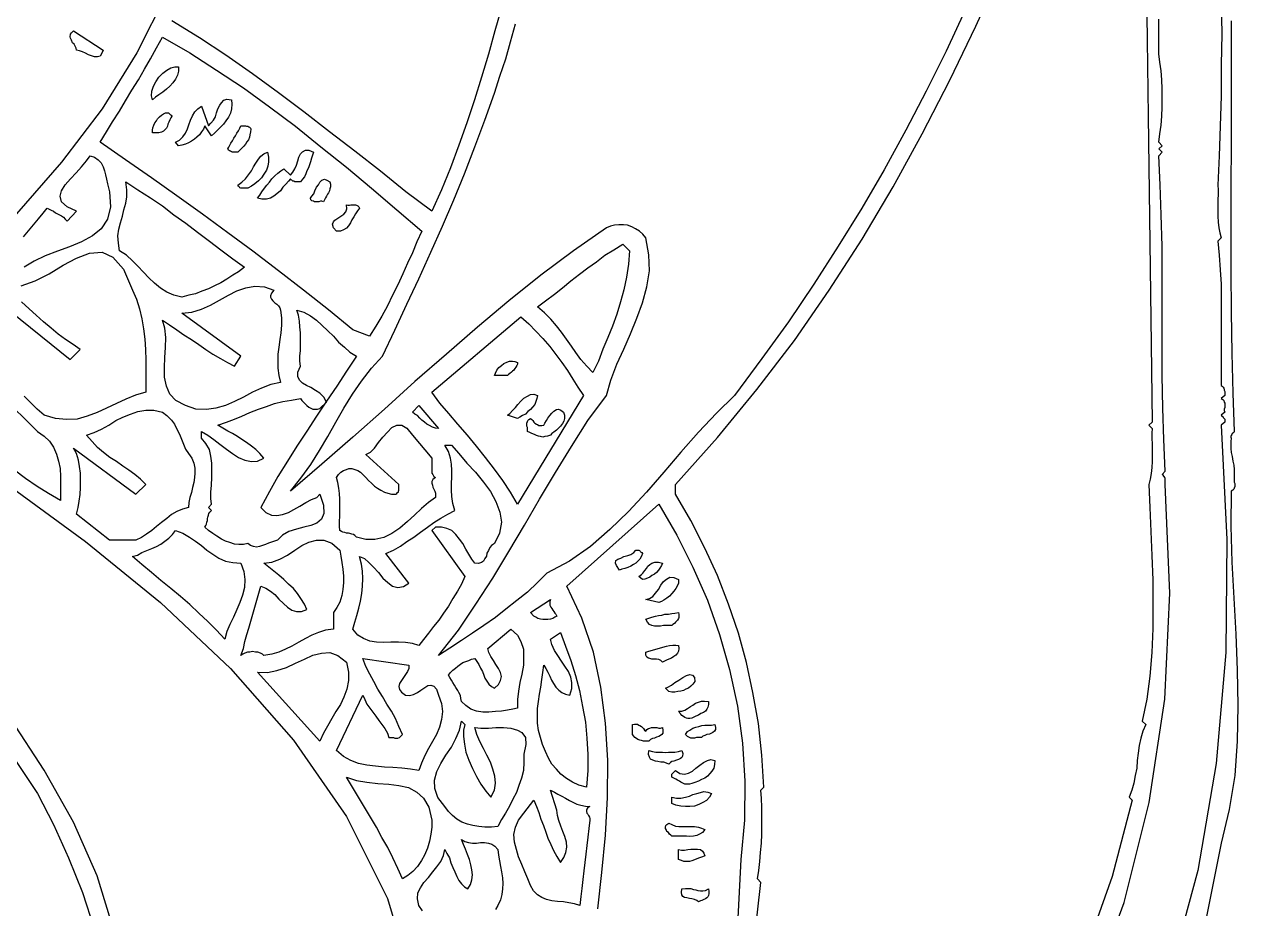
# Model space of a CAD drawing. Extents: x 0.03 to 5.78, y 0.01 to 9.07.
# Drawn here: x 3.349 to 5.776, y 1.23 to 2.999 of the extents above; entities that cross this region are included whole.
import ezdxf

# ---------------------------------------------------------------- set-up
doc = ezdxf.new("R2010")
doc.units = 0
doc.layers.add('1', color=7, linetype='Continuous')

msp = doc.modelspace()

# ---------------------------------------------------------------- linework, layer by layer
for points in [[(3.506, 2.947), (3.503, 2.94), (3.5, 2.935), (3.495, 2.934), (3.489, 2.934), (3.483, 2.936), (3.477, 2.938), (3.471, 2.941), (3.465, 2.944), (3.459, 2.946), (3.453, 2.947), (3.452, 2.951), (3.45, 2.955), (3.448, 2.959), (3.445, 2.962), (3.443, 2.967), (3.441, 2.971), (3.44, 2.974), (3.441, 2.979), (3.443, 2.982), (3.447, 2.986), (3.506, 2.947)], [(5.763, 3.006), (5.763, 2.925), (5.763, 2.843), (5.763, 2.759), (5.762, 2.675), (5.762, 2.59), (5.762, 2.506), (5.763, 2.423), (5.764, 2.341), (5.766, 2.261), (5.769, 2.184), (5.768, 2.182), (5.766, 2.181), (5.765, 2.18), (5.764, 2.178), (5.763, 2.176), (5.762, 2.175), (5.762, 2.173), (5.763, 2.171), (5.762, 2.164), (5.762, 2.157), (5.762, 2.15), (5.763, 2.142), (5.765, 2.134), (5.766, 2.125), (5.768, 2.117), (5.769, 2.108), (5.769, 2.1), (5.769, 2.092), (5.769, 2.089), (5.769, 2.086), (5.769, 2.083), (5.77, 2.08), (5.77, 2.077), (5.77, 2.074), (5.769, 2.071), (5.768, 2.069), (5.766, 2.067), (5.763, 2.065), (5.762, 1.995), (5.764, 1.923), (5.768, 1.851), (5.772, 1.779), (5.775, 1.707), (5.776, 1.636), (5.775, 1.565), (5.77, 1.496), (5.759, 1.428), (5.743, 1.361), (5.712, 1.207)], [(3.657, 2.914), (3.657, 2.905), (3.655, 2.897), (3.651, 2.889), (3.646, 2.882), (3.64, 2.875), (3.633, 2.869), (3.626, 2.863), (3.618, 2.858), (3.611, 2.853), (3.605, 2.848), (3.603, 2.856), (3.604, 2.865), (3.607, 2.875), (3.612, 2.884), (3.618, 2.893), (3.626, 2.901), (3.634, 2.907), (3.642, 2.912), (3.65, 2.914), (3.657, 2.914)], [(3.763, 2.848), (3.764, 2.839), (3.763, 2.83), (3.761, 2.821), (3.757, 2.813), (3.752, 2.806), (3.747, 2.799), (3.741, 2.793), (3.735, 2.787), (3.729, 2.781), (3.723, 2.776), (3.71, 2.796), (3.707, 2.789), (3.703, 2.784), (3.699, 2.778), (3.694, 2.773), (3.689, 2.769), (3.683, 2.765), (3.677, 2.762), (3.671, 2.759), (3.664, 2.757), (3.657, 2.756), (3.651, 2.763), (3.659, 2.767), (3.666, 2.774), (3.671, 2.781), (3.675, 2.79), (3.678, 2.798), (3.681, 2.807), (3.685, 2.816), (3.69, 2.824), (3.696, 2.83), (3.703, 2.835), (3.717, 2.796), (3.722, 2.801), (3.727, 2.807), (3.731, 2.814), (3.733, 2.822), (3.736, 2.83), (3.74, 2.837), (3.743, 2.842), (3.748, 2.847), (3.754, 2.849), (3.763, 2.848)], [(3.644, 2.815), (3.642, 2.812), (3.64, 2.808), (3.638, 2.803), (3.636, 2.799), (3.635, 2.795), (3.633, 2.791), (3.63, 2.788), (3.627, 2.785), (3.623, 2.783), (3.618, 2.782), (3.605, 2.782), (3.605, 2.787), (3.606, 2.792), (3.608, 2.797), (3.61, 2.802), (3.613, 2.806), (3.615, 2.81), (3.619, 2.814), (3.623, 2.817), (3.627, 2.82), (3.631, 2.822), (3.633, 2.822), (3.635, 2.822), (3.637, 2.822), (3.638, 2.821), (3.64, 2.819), (3.641, 2.818), (3.643, 2.817), (3.644, 2.815)], [(3.802, 2.789), (3.801, 2.784), (3.8, 2.778), (3.799, 2.773), (3.797, 2.768), (3.794, 2.764), (3.791, 2.759), (3.788, 2.755), (3.784, 2.751), (3.78, 2.747), (3.776, 2.743), (3.773, 2.743), (3.77, 2.743), (3.768, 2.743), (3.765, 2.743), (3.763, 2.744), (3.761, 2.745), (3.759, 2.746), (3.757, 2.747), (3.756, 2.75), (3.758, 2.753), (3.76, 2.757), (3.762, 2.761), (3.765, 2.766), (3.768, 2.771), (3.771, 2.776), (3.774, 2.781), (3.777, 2.786), (3.78, 2.791), (3.782, 2.796), (3.785, 2.796), (3.788, 2.796), (3.791, 2.796), (3.793, 2.795), (3.796, 2.795), (3.798, 2.794), (3.799, 2.793), (3.801, 2.791), (3.802, 2.789)], [(3.927, 2.743), (3.925, 2.737), (3.923, 2.731), (3.921, 2.724), (3.919, 2.718), (3.917, 2.712), (3.914, 2.706), (3.912, 2.7), (3.909, 2.694), (3.905, 2.689), (3.901, 2.684), (3.898, 2.684), (3.895, 2.684), (3.893, 2.684), (3.89, 2.684), (3.888, 2.685), (3.886, 2.685), (3.884, 2.687), (3.882, 2.688), (3.881, 2.69), (3.877, 2.685), (3.872, 2.679), (3.866, 2.673), (3.861, 2.666), (3.854, 2.66), (3.848, 2.655), (3.841, 2.651), (3.833, 2.649), (3.824, 2.649), (3.815, 2.651), (3.82, 2.657), (3.824, 2.664), (3.829, 2.671), (3.834, 2.677), (3.839, 2.683), (3.844, 2.69), (3.85, 2.696), (3.856, 2.701), (3.862, 2.706), (3.868, 2.71), (3.881, 2.697), (3.886, 2.703), (3.89, 2.71), (3.893, 2.717), (3.896, 2.726), (3.898, 2.733), (3.901, 2.74), (3.905, 2.744), (3.911, 2.747), (3.918, 2.747), (3.927, 2.743)], [(3.835, 2.743), (3.837, 2.733), (3.837, 2.724), (3.836, 2.715), (3.833, 2.707), (3.828, 2.699), (3.823, 2.692), (3.817, 2.686), (3.81, 2.68), (3.803, 2.675), (3.796, 2.671), (3.793, 2.671), (3.79, 2.671), (3.787, 2.671), (3.784, 2.671), (3.782, 2.671), (3.78, 2.672), (3.779, 2.673), (3.777, 2.675), (3.776, 2.677), (3.784, 2.683), (3.791, 2.69), (3.797, 2.698), (3.803, 2.706), (3.807, 2.714), (3.812, 2.721), (3.817, 2.729), (3.822, 2.735), (3.828, 2.74), (3.835, 2.743)], [(3.96, 2.684), (3.961, 2.679), (3.961, 2.674), (3.96, 2.67), (3.959, 2.666), (3.957, 2.662), (3.955, 2.659), (3.953, 2.655), (3.951, 2.652), (3.949, 2.648), (3.947, 2.644), (3.944, 2.645), (3.941, 2.645), (3.938, 2.644), (3.935, 2.644), (3.932, 2.644), (3.929, 2.644), (3.927, 2.645), (3.924, 2.646), (3.922, 2.648), (3.921, 2.651), (3.924, 2.655), (3.928, 2.66), (3.93, 2.666), (3.933, 2.673), (3.937, 2.678), (3.94, 2.683), (3.944, 2.687), (3.949, 2.689), (3.954, 2.687), (3.96, 2.684)], [(4.019, 2.631), (4.015, 2.626), (4.011, 2.62), (4.008, 2.614), (4.004, 2.608), (4.001, 2.602), (3.997, 2.596), (3.993, 2.591), (3.987, 2.588), (3.981, 2.585), (3.973, 2.585), (3.967, 2.592), (3.965, 2.599), (3.967, 2.604), (3.97, 2.607), (3.976, 2.611), (3.982, 2.615), (3.988, 2.619), (3.992, 2.624), (3.994, 2.63), (3.993, 2.638), (3.996, 2.637), (3.999, 2.637), (4.002, 2.638), (4.004, 2.638), (4.008, 2.638), (4.011, 2.638), (4.013, 2.637), (4.016, 2.636), (4.018, 2.634), (4.019, 2.631)], [(4.335, 2.322), (4.335, 2.319), (4.334, 2.316), (4.332, 2.313), (4.33, 2.31), (4.328, 2.307), (4.325, 2.305), (4.323, 2.303), (4.32, 2.3), (4.317, 2.298), (4.315, 2.296), (4.289, 2.296), (4.291, 2.301), (4.294, 2.307), (4.298, 2.312), (4.303, 2.316), (4.308, 2.32), (4.314, 2.323), (4.319, 2.325), (4.325, 2.325), (4.33, 2.324), (4.335, 2.322)], [(4.375, 2.256), (4.374, 2.25), (4.372, 2.244), (4.37, 2.238), (4.365, 2.233), (4.361, 2.228), (4.356, 2.224), (4.351, 2.219), (4.345, 2.216), (4.34, 2.213), (4.335, 2.21), (4.315, 2.217), (4.32, 2.22), (4.325, 2.226), (4.331, 2.232), (4.336, 2.238), (4.342, 2.245), (4.348, 2.251), (4.355, 2.255), (4.361, 2.258), (4.368, 2.259), (4.375, 2.256)], [(4.427, 2.223), (4.429, 2.217), (4.429, 2.21), (4.428, 2.205), (4.425, 2.2), (4.421, 2.195), (4.417, 2.191), (4.413, 2.187), (4.408, 2.183), (4.404, 2.18), (4.401, 2.177), (4.395, 2.175), (4.39, 2.174), (4.386, 2.173), (4.381, 2.174), (4.377, 2.175), (4.373, 2.176), (4.369, 2.178), (4.364, 2.18), (4.36, 2.182), (4.355, 2.184), (4.355, 2.187), (4.355, 2.189), (4.355, 2.192), (4.354, 2.195), (4.354, 2.199), (4.354, 2.201), (4.355, 2.204), (4.356, 2.206), (4.358, 2.208), (4.361, 2.21), (4.364, 2.208), (4.366, 2.206), (4.368, 2.203), (4.37, 2.201), (4.373, 2.199), (4.375, 2.198), (4.378, 2.196), (4.381, 2.196), (4.384, 2.196), (4.388, 2.197), (4.39, 2.201), (4.393, 2.206), (4.396, 2.211), (4.4, 2.216), (4.404, 2.221), (4.408, 2.225), (4.413, 2.228), (4.417, 2.229), (4.422, 2.227), (4.427, 2.223)], [(4.585, 1.94), (4.583, 1.935), (4.58, 1.929), (4.576, 1.925), (4.572, 1.921), (4.567, 1.918), (4.562, 1.915), (4.556, 1.912), (4.55, 1.91), (4.544, 1.909), (4.539, 1.907), (4.533, 1.916), (4.531, 1.921), (4.532, 1.926), (4.536, 1.929), (4.542, 1.931), (4.548, 1.934), (4.556, 1.936), (4.562, 1.938), (4.568, 1.942), (4.572, 1.947), (4.574, 1.947), (4.576, 1.947), (4.578, 1.947), (4.579, 1.946), (4.581, 1.944), (4.582, 1.943), (4.584, 1.942), (4.585, 1.94)], [(4.625, 1.921), (4.623, 1.916), (4.62, 1.911), (4.617, 1.907), (4.613, 1.902), (4.609, 1.899), (4.604, 1.896), (4.6, 1.893), (4.595, 1.891), (4.59, 1.889), (4.585, 1.888), (4.578, 1.894), (4.583, 1.898), (4.586, 1.901), (4.59, 1.906), (4.593, 1.91), (4.596, 1.915), (4.6, 1.918), (4.604, 1.921), (4.61, 1.923), (4.617, 1.923), (4.625, 1.921)], [(4.657, 1.888), (4.657, 1.881), (4.655, 1.876), (4.652, 1.87), (4.648, 1.865), (4.644, 1.86), (4.639, 1.855), (4.634, 1.851), (4.628, 1.847), (4.623, 1.844), (4.618, 1.842), (4.592, 1.848), (4.599, 1.85), (4.606, 1.854), (4.611, 1.861), (4.617, 1.868), (4.622, 1.877), (4.627, 1.884), (4.633, 1.889), (4.64, 1.893), (4.648, 1.892), (4.657, 1.888)], [(4.657, 1.822), (4.658, 1.818), (4.658, 1.815), (4.658, 1.812), (4.657, 1.81), (4.655, 1.807), (4.653, 1.805), (4.651, 1.803), (4.649, 1.8), (4.646, 1.798), (4.644, 1.796), (4.639, 1.796), (4.633, 1.796), (4.627, 1.796), (4.621, 1.795), (4.615, 1.795), (4.609, 1.795), (4.604, 1.796), (4.599, 1.798), (4.595, 1.803), (4.592, 1.809), (4.598, 1.811), (4.604, 1.813), (4.611, 1.815), (4.617, 1.816), (4.624, 1.817), (4.63, 1.819), (4.637, 1.819), (4.644, 1.82), (4.65, 1.821), (4.657, 1.822)], [(4.657, 1.756), (4.658, 1.75), (4.657, 1.745), (4.655, 1.741), (4.652, 1.737), (4.648, 1.734), (4.643, 1.731), (4.638, 1.729), (4.633, 1.727), (4.629, 1.725), (4.625, 1.723), (4.622, 1.726), (4.618, 1.728), (4.613, 1.729), (4.609, 1.729), (4.604, 1.729), (4.6, 1.73), (4.597, 1.731), (4.594, 1.733), (4.592, 1.737), (4.592, 1.743), (4.598, 1.745), (4.605, 1.747), (4.612, 1.749), (4.619, 1.751), (4.626, 1.753), (4.633, 1.755), (4.639, 1.756), (4.646, 1.757), (4.652, 1.757), (4.657, 1.756)], [(4.69, 1.684), (4.686, 1.679), (4.682, 1.675), (4.677, 1.671), (4.672, 1.669), (4.667, 1.666), (4.662, 1.665), (4.656, 1.664), (4.65, 1.663), (4.644, 1.663), (4.638, 1.664), (4.631, 1.671), (4.636, 1.673), (4.643, 1.677), (4.65, 1.682), (4.658, 1.687), (4.666, 1.692), (4.673, 1.696), (4.68, 1.698), (4.685, 1.697), (4.689, 1.692), (4.69, 1.684)], [(4.717, 1.644), (4.717, 1.638), (4.716, 1.633), (4.714, 1.629), (4.711, 1.625), (4.707, 1.622), (4.702, 1.62), (4.697, 1.617), (4.692, 1.615), (4.688, 1.613), (4.684, 1.611), (4.68, 1.61), (4.676, 1.61), (4.673, 1.611), (4.67, 1.612), (4.667, 1.614), (4.664, 1.616), (4.662, 1.619), (4.66, 1.621), (4.659, 1.623), (4.657, 1.625), (4.664, 1.625), (4.67, 1.627), (4.675, 1.63), (4.681, 1.634), (4.686, 1.637), (4.691, 1.641), (4.697, 1.643), (4.703, 1.645), (4.709, 1.645), (4.717, 1.644)], [(4.592, 1.585), (4.594, 1.588), (4.597, 1.59), (4.6, 1.591), (4.603, 1.592), (4.606, 1.592), (4.61, 1.592), (4.614, 1.592), (4.618, 1.591), (4.621, 1.591), (4.625, 1.592), (4.626, 1.586), (4.626, 1.581), (4.624, 1.578), (4.621, 1.576), (4.618, 1.574), (4.613, 1.573), (4.609, 1.571), (4.605, 1.57), (4.601, 1.568), (4.598, 1.565), (4.594, 1.565), (4.59, 1.565), (4.587, 1.565), (4.583, 1.566), (4.58, 1.567), (4.576, 1.568), (4.573, 1.57), (4.57, 1.572), (4.568, 1.575), (4.565, 1.578), (4.565, 1.598), (4.569, 1.599), (4.572, 1.599), (4.575, 1.599), (4.578, 1.597), (4.58, 1.596), (4.583, 1.594), (4.585, 1.592), (4.587, 1.59), (4.589, 1.587), (4.592, 1.585)], [(4.73, 1.598), (4.731, 1.592), (4.731, 1.588), (4.729, 1.585), (4.726, 1.582), (4.723, 1.581), (4.719, 1.579), (4.714, 1.578), (4.71, 1.576), (4.706, 1.575), (4.703, 1.572), (4.7, 1.572), (4.696, 1.572), (4.693, 1.572), (4.689, 1.571), (4.685, 1.571), (4.682, 1.571), (4.679, 1.572), (4.675, 1.574), (4.673, 1.576), (4.671, 1.578), (4.675, 1.584), (4.68, 1.587), (4.686, 1.591), (4.692, 1.593), (4.698, 1.594), (4.704, 1.596), (4.71, 1.597), (4.717, 1.597), (4.723, 1.597), (4.73, 1.598)], [(4.664, 1.546), (4.666, 1.54), (4.665, 1.535), (4.664, 1.532), (4.661, 1.53), (4.657, 1.528), (4.653, 1.527), (4.648, 1.525), (4.644, 1.524), (4.641, 1.522), (4.638, 1.519), (4.633, 1.521), (4.628, 1.523), (4.622, 1.523), (4.616, 1.524), (4.611, 1.525), (4.606, 1.527), (4.601, 1.529), (4.599, 1.533), (4.597, 1.538), (4.598, 1.546), (4.605, 1.544), (4.612, 1.543), (4.619, 1.543), (4.625, 1.543), (4.631, 1.542), (4.637, 1.543), (4.643, 1.543), (4.65, 1.543), (4.657, 1.544), (4.664, 1.546)], [(4.73, 1.526), (4.729, 1.518), (4.728, 1.511), (4.724, 1.505), (4.72, 1.5), (4.715, 1.495), (4.71, 1.491), (4.703, 1.488), (4.697, 1.485), (4.69, 1.482), (4.684, 1.48), (4.679, 1.479), (4.674, 1.479), (4.67, 1.479), (4.666, 1.481), (4.662, 1.483), (4.659, 1.485), (4.655, 1.487), (4.652, 1.489), (4.648, 1.491), (4.644, 1.493), (4.644, 1.495), (4.644, 1.497), (4.644, 1.499), (4.645, 1.5), (4.647, 1.502), (4.648, 1.503), (4.65, 1.505), (4.651, 1.506), (4.66, 1.5), (4.669, 1.499), (4.677, 1.501), (4.685, 1.505), (4.692, 1.511), (4.7, 1.517), (4.707, 1.522), (4.715, 1.526), (4.722, 1.528), (4.73, 1.526)], [(4.723, 1.46), (4.719, 1.453), (4.713, 1.446), (4.706, 1.442), (4.698, 1.438), (4.689, 1.435), (4.68, 1.434), (4.671, 1.434), (4.662, 1.435), (4.652, 1.437), (4.644, 1.44), (4.644, 1.453), (4.653, 1.451), (4.662, 1.451), (4.671, 1.453), (4.679, 1.455), (4.686, 1.458), (4.694, 1.46), (4.701, 1.462), (4.708, 1.464), (4.716, 1.463), (4.723, 1.46)], [(4.71, 1.388), (4.705, 1.382), (4.699, 1.379), (4.694, 1.376), (4.687, 1.375), (4.68, 1.374), (4.673, 1.375), (4.666, 1.375), (4.658, 1.375), (4.651, 1.375), (4.644, 1.375), (4.642, 1.377), (4.639, 1.379), (4.637, 1.382), (4.634, 1.384), (4.633, 1.387), (4.631, 1.39), (4.631, 1.393), (4.632, 1.396), (4.634, 1.398), (4.638, 1.401), (4.644, 1.398), (4.651, 1.395), (4.658, 1.394), (4.666, 1.394), (4.674, 1.394), (4.682, 1.394), (4.689, 1.394), (4.697, 1.393), (4.703, 1.391), (4.71, 1.388)], [(4.71, 1.335), (4.705, 1.333), (4.699, 1.331), (4.694, 1.329), (4.689, 1.327), (4.684, 1.325), (4.679, 1.324), (4.674, 1.324), (4.668, 1.324), (4.663, 1.326), (4.657, 1.328), (4.657, 1.348), (4.663, 1.347), (4.669, 1.347), (4.676, 1.348), (4.682, 1.349), (4.689, 1.349), (4.695, 1.349), (4.701, 1.348), (4.705, 1.345), (4.708, 1.341), (4.71, 1.335)], [(4.717, 1.269), (4.718, 1.264), (4.718, 1.26), (4.717, 1.256), (4.716, 1.253), (4.714, 1.251), (4.711, 1.249), (4.708, 1.248), (4.704, 1.246), (4.701, 1.245), (4.697, 1.243), (4.694, 1.246), (4.689, 1.248), (4.684, 1.249), (4.679, 1.25), (4.674, 1.251), (4.669, 1.252), (4.666, 1.254), (4.664, 1.257), (4.663, 1.262), (4.664, 1.269), (4.671, 1.27), (4.676, 1.27), (4.682, 1.27), (4.687, 1.268), (4.692, 1.267), (4.696, 1.266), (4.701, 1.265), (4.706, 1.265), (4.711, 1.266), (4.717, 1.269)]]:
    msp.add_lwpolyline(points)
at = {"layer": '1'}
for points in [[(3.677, 3.184), (3.633, 3.06), (3.574, 2.942), (3.504, 2.83), (3.423, 2.723), (3.333, 2.62)], [(5.593, 3.118), (5.595, 2.967), (5.597, 2.815), (5.599, 2.664), (5.601, 2.511), (5.603, 2.358), (5.605, 2.203), (5.598, 2.197), (5.605, 2.19), (5.604, 2.181), (5.604, 2.171), (5.605, 2.159), (5.605, 2.148), (5.605, 2.136), (5.605, 2.124), (5.604, 2.112), (5.603, 2.1), (5.601, 2.089), (5.598, 2.078), (5.6, 2.032), (5.602, 1.984), (5.604, 1.936), (5.606, 1.887), (5.606, 1.838), (5.606, 1.79), (5.604, 1.742), (5.6, 1.695), (5.594, 1.649), (5.585, 1.605), (5.592, 1.598), (5.586, 1.585), (5.582, 1.571), (5.579, 1.556), (5.577, 1.541), (5.575, 1.526), (5.574, 1.511), (5.571, 1.496), (5.568, 1.481), (5.564, 1.467), (5.559, 1.453), (5.565, 1.447), (5.525, 1.294), (5.47, 1.14)], [(4.808, 1.157), (4.822, 1.282), (4.815, 1.289), (4.818, 1.306), (4.82, 1.324), (4.821, 1.342), (4.823, 1.361), (4.824, 1.379), (4.824, 1.397), (4.824, 1.415), (4.824, 1.433), (4.823, 1.45), (4.822, 1.467), (4.828, 1.473), (4.824, 1.537), (4.817, 1.6), (4.806, 1.662), (4.793, 1.722), (4.777, 1.781), (4.757, 1.839), (4.735, 1.896), (4.71, 1.951), (4.682, 2.006), (4.651, 2.059), (4.651, 2.078), (4.735, 2.172), (4.814, 2.268), (4.889, 2.366), (4.959, 2.467), (5.025, 2.569), (5.087, 2.674), (5.145, 2.78), (5.2, 2.887), (5.252, 2.995), (5.302, 3.105)], [(5.743, 3.042), (5.744, 2.98), (5.743, 2.918), (5.743, 2.856), (5.741, 2.795), (5.739, 2.736), (5.736, 2.677), (5.737, 2.668), (5.737, 2.659), (5.736, 2.648), (5.736, 2.637), (5.736, 2.626), (5.736, 2.615), (5.737, 2.603), (5.738, 2.592), (5.74, 2.582), (5.743, 2.572), (5.736, 2.565), (5.739, 2.537), (5.741, 2.508), (5.743, 2.479), (5.743, 2.449), (5.743, 2.419), (5.743, 2.389), (5.743, 2.36), (5.743, 2.331), (5.743, 2.303), (5.743, 2.276), (5.745, 2.275), (5.747, 2.273), (5.748, 2.271), (5.749, 2.269), (5.749, 2.267), (5.75, 2.264), (5.75, 2.262), (5.75, 2.259), (5.75, 2.256), (5.743, 2.25), (5.746, 2.248), (5.748, 2.246), (5.749, 2.243), (5.75, 2.241), (5.75, 2.238), (5.75, 2.235), (5.75, 2.232), (5.749, 2.229), (5.749, 2.226), (5.75, 2.223), (5.743, 2.217), (5.744, 2.215), (5.746, 2.214), (5.747, 2.212), (5.748, 2.211), (5.75, 2.209), (5.75, 2.208), (5.75, 2.206), (5.75, 2.203), (5.743, 2.197), (5.754, 1.968), (5.752, 1.742), (5.733, 1.52), (5.696, 1.306), (5.64, 1.099)], [(4.303, 3.032), (4.29, 2.986), (4.277, 2.939), (4.263, 2.893), (4.249, 2.848), (4.234, 2.802), (4.218, 2.757), (4.201, 2.712), (4.183, 2.668), (4.164, 2.625), (4.112, 2.664), (4.061, 2.705), (4.01, 2.745), (3.959, 2.784), (3.908, 2.824), (3.857, 2.862), (3.805, 2.9), (3.752, 2.937), (3.699, 2.972), (3.644, 3.006)], [(5.23, 3.026), (5.193, 2.945), (5.153, 2.865), (5.112, 2.787), (5.069, 2.708), (5.024, 2.631), (4.977, 2.555), (4.928, 2.479), (4.877, 2.404), (4.824, 2.33), (4.769, 2.256), (4.733, 2.221), (4.697, 2.183), (4.662, 2.143), (4.628, 2.103), (4.593, 2.063), (4.557, 2.024), (4.52, 1.988), (4.481, 1.954), (4.439, 1.925), (4.394, 1.901), (4.375, 1.882), (4.355, 1.863), (4.334, 1.846), (4.312, 1.829), (4.291, 1.812), (4.268, 1.796), (4.245, 1.781), (4.223, 1.766), (4.2, 1.751), (4.177, 1.736), (4.217, 1.787), (4.252, 1.839), (4.286, 1.891), (4.318, 1.944), (4.349, 1.997), (4.379, 2.049), (4.411, 2.102), (4.443, 2.154), (4.476, 2.206), (4.513, 2.256), (4.522, 2.287), (4.534, 2.319), (4.548, 2.349), (4.561, 2.38), (4.574, 2.411), (4.585, 2.442), (4.594, 2.474), (4.599, 2.506), (4.598, 2.538), (4.592, 2.572), (4.586, 2.579), (4.579, 2.585), (4.571, 2.59), (4.564, 2.594), (4.555, 2.597), (4.547, 2.598), (4.538, 2.598), (4.529, 2.597), (4.521, 2.595), (4.513, 2.592), (4.447, 2.546), (4.382, 2.497), (4.318, 2.446), (4.255, 2.393), (4.193, 2.339), (4.13, 2.284), (4.069, 2.229), (4.006, 2.173), (3.944, 2.119), (3.881, 2.065), (3.902, 2.091), (3.922, 2.118), (3.939, 2.146), (3.956, 2.174), (3.972, 2.203), (3.988, 2.231), (4.005, 2.259), (4.023, 2.285), (4.043, 2.311), (4.065, 2.335), (4.09, 2.387), (4.114, 2.439), (4.138, 2.49), (4.162, 2.543), (4.185, 2.595), (4.208, 2.648), (4.229, 2.7), (4.25, 2.754), (4.27, 2.807), (4.289, 2.861), (4.3, 2.895), (4.312, 2.93), (4.321, 2.964), (4.331, 3)], [(5.479, 1.052), (5.549, 1.242), (5.599, 1.442), (5.63, 1.649), (5.64, 1.861), (5.631, 2.078), (5.631, 2.081), (5.631, 2.084), (5.631, 2.087), (5.631, 2.09), (5.63, 2.092), (5.629, 2.094), (5.628, 2.095), (5.627, 2.097), (5.625, 2.098), (5.631, 2.105), (5.628, 2.168), (5.626, 2.231), (5.625, 2.296), (5.625, 2.362), (5.625, 2.427), (5.625, 2.491), (5.625, 2.555), (5.623, 2.618), (5.621, 2.678), (5.618, 2.736), (5.625, 2.743), (5.618, 2.75), (5.625, 2.756), (5.618, 2.763), (5.62, 2.78), (5.623, 2.797), (5.624, 2.815), (5.625, 2.833), (5.625, 2.851), (5.625, 2.87), (5.624, 2.888), (5.623, 2.906), (5.62, 2.923), (5.618, 2.94), (5.618, 2.95), (5.618, 2.96), (5.618, 2.972), (5.618, 2.984), (5.618, 2.996), (5.618, 3.009)], [(4.144, 2.585), (4.134, 2.564), (4.125, 2.542), (4.115, 2.521), (4.106, 2.5), (4.096, 2.478), (4.085, 2.457), (4.075, 2.436), (4.064, 2.415), (4.052, 2.395), (4.039, 2.375), (4.006, 2.388), (3.957, 2.428), (3.907, 2.467), (3.857, 2.506), (3.806, 2.545), (3.756, 2.582), (3.705, 2.619), (3.654, 2.656), (3.603, 2.692), (3.551, 2.728), (3.5, 2.763), (3.513, 2.784), (3.525, 2.804), (3.539, 2.825), (3.551, 2.846), (3.564, 2.867), (3.577, 2.888), (3.589, 2.909), (3.601, 2.93), (3.613, 2.952), (3.625, 2.973), (3.68, 2.942), (3.733, 2.907), (3.787, 2.872), (3.839, 2.834), (3.891, 2.795), (3.942, 2.754), (3.993, 2.713), (4.043, 2.671), (4.094, 2.628), (4.144, 2.585)], [(3.347, 2.574), (3.357, 2.586), (3.367, 2.598), (3.377, 2.61), (3.386, 2.621), (3.394, 2.631), (3.398, 2.629), (3.402, 2.627), (3.407, 2.625), (3.411, 2.622), (3.415, 2.62), (3.419, 2.618), (3.423, 2.616), (3.427, 2.613), (3.43, 2.609), (3.434, 2.605), (3.453, 2.625), (3.434, 2.634), (3.423, 2.644), (3.42, 2.655), (3.423, 2.666), (3.43, 2.678), (3.441, 2.69), (3.452, 2.702), (3.463, 2.714), (3.473, 2.726), (3.48, 2.736), (3.489, 2.733), (3.496, 2.728), (3.502, 2.722), (3.506, 2.714), (3.509, 2.706), (3.511, 2.698), (3.513, 2.689), (3.515, 2.68), (3.517, 2.672), (3.519, 2.664)], [(3.789, 2.513), (3.777, 2.504), (3.766, 2.497), (3.754, 2.489), (3.742, 2.482), (3.729, 2.476), (3.717, 2.47), (3.704, 2.465), (3.691, 2.46), (3.678, 2.457), (3.664, 2.453), (3.648, 2.457), (3.634, 2.463), (3.621, 2.471), (3.609, 2.481), (3.598, 2.492), (3.587, 2.503), (3.576, 2.515), (3.565, 2.526), (3.553, 2.537), (3.539, 2.546), (3.537, 2.561), (3.536, 2.576), (3.538, 2.589), (3.541, 2.602), (3.545, 2.615), (3.548, 2.628), (3.552, 2.641), (3.554, 2.654), (3.554, 2.668), (3.552, 2.684), (3.576, 2.668), (3.601, 2.652), (3.625, 2.636), (3.648, 2.618), (3.672, 2.601), (3.695, 2.583), (3.719, 2.565), (3.742, 2.548), (3.766, 2.53), (3.789, 2.513)], [(3.519, 2.664), (3.521, 2.634), (3.515, 2.609), (3.502, 2.59), (3.485, 2.576), (3.463, 2.564), (3.439, 2.554), (3.415, 2.545), (3.39, 2.536), (3.368, 2.525), (3.348, 2.513)], [(4.559, 2.546), (4.557, 2.519), (4.553, 2.493), (4.548, 2.468), (4.541, 2.444), (4.534, 2.419), (4.525, 2.395), (4.516, 2.372), (4.506, 2.349), (4.497, 2.325), (4.486, 2.302), (4.474, 2.315), (4.462, 2.328), (4.452, 2.342), (4.443, 2.355), (4.433, 2.369), (4.423, 2.383), (4.413, 2.396), (4.402, 2.409), (4.389, 2.422), (4.375, 2.434), (4.391, 2.446), (4.409, 2.459), (4.425, 2.472), (4.442, 2.486), (4.459, 2.499), (4.476, 2.512), (4.493, 2.524), (4.51, 2.537), (4.528, 2.548), (4.546, 2.559), (4.559, 2.546)], [(3.342, 2.476), (3.37, 2.486), (3.398, 2.5), (3.426, 2.517), (3.453, 2.531), (3.479, 2.541), (3.504, 2.543), (3.526, 2.533), (3.547, 2.509), (3.565, 2.467)], [(3.565, 2.467), (3.573, 2.449), (3.579, 2.43), (3.584, 2.41), (3.587, 2.39), (3.59, 2.369), (3.591, 2.348), (3.592, 2.327), (3.592, 2.306), (3.592, 2.284), (3.592, 2.263), (3.571, 2.257), (3.552, 2.249), (3.533, 2.24), (3.513, 2.231), (3.494, 2.222), (3.474, 2.215), (3.454, 2.209), (3.433, 2.208), (3.411, 2.21), (3.388, 2.217), (3.374, 2.229), (3.361, 2.242), (3.348, 2.255)], [(3.848, 2.467), (3.843, 2.461), (3.841, 2.456), (3.841, 2.453), (3.843, 2.449), (3.846, 2.446), (3.85, 2.442), (3.854, 2.439), (3.857, 2.436), (3.86, 2.432), (3.861, 2.427), (3.863, 2.412), (3.863, 2.397), (3.862, 2.382), (3.86, 2.368), (3.858, 2.353), (3.856, 2.339), (3.856, 2.325), (3.856, 2.311), (3.858, 2.296), (3.861, 2.282), (3.842, 2.278), (3.823, 2.271), (3.805, 2.263), (3.787, 2.253), (3.769, 2.244), (3.751, 2.236), (3.732, 2.231), (3.713, 2.228), (3.692, 2.229), (3.671, 2.236), (3.652, 2.246), (3.64, 2.259), (3.633, 2.275), (3.629, 2.293), (3.629, 2.312), (3.63, 2.332), (3.631, 2.352), (3.632, 2.372), (3.63, 2.391), (3.625, 2.407), (3.639, 2.398), (3.654, 2.388), (3.668, 2.378), (3.683, 2.368), (3.698, 2.358), (3.712, 2.348), (3.726, 2.339), (3.741, 2.33), (3.755, 2.322), (3.769, 2.315), (3.782, 2.335), (3.664, 2.421), (3.684, 2.423), (3.703, 2.429), (3.721, 2.437), (3.739, 2.447), (3.757, 2.457), (3.774, 2.466), (3.792, 2.472), (3.81, 2.475), (3.829, 2.474), (3.848, 2.467)], [(3.302, 2.44), (3.44, 2.328), (3.46, 2.348), (3.446, 2.358), (3.431, 2.368), (3.416, 2.379), (3.402, 2.391), (3.387, 2.404), (3.372, 2.417), (3.358, 2.43), (3.343, 2.444)], [(4.013, 2.335), (3.993, 2.305), (3.974, 2.275), (3.953, 2.245), (3.933, 2.215), (3.914, 2.185), (3.894, 2.155), (3.875, 2.125), (3.856, 2.094), (3.839, 2.064), (3.822, 2.032), (3.832, 2.022), (3.843, 2.017), (3.854, 2.016), (3.865, 2.018), (3.877, 2.022), (3.888, 2.028), (3.9, 2.035), (3.912, 2.042), (3.923, 2.048), (3.934, 2.052), (3.94, 2.059), (3.947, 2.037), (3.948, 2.02), (3.943, 2.009), (3.934, 2.001), (3.922, 1.996), (3.908, 1.993), (3.893, 1.989), (3.878, 1.984), (3.865, 1.977), (3.855, 1.967), (3.849, 1.965), (3.843, 1.963), (3.837, 1.961), (3.831, 1.958), (3.825, 1.956), (3.819, 1.954), (3.813, 1.953), (3.807, 1.954), (3.801, 1.956), (3.796, 1.96), (3.787, 1.958), (3.778, 1.958), (3.769, 1.959), (3.76, 1.962), (3.751, 1.965), (3.743, 1.969), (3.734, 1.975), (3.726, 1.98), (3.717, 1.986), (3.71, 1.993), (3.712, 1.996), (3.713, 1.999), (3.714, 2.003), (3.715, 2.006), (3.715, 2.01), (3.716, 2.013), (3.717, 2.017), (3.718, 2.02), (3.72, 2.023), (3.723, 2.026), (3.717, 2.032), (3.723, 2.039), (3.722, 2.05), (3.722, 2.063), (3.723, 2.077), (3.724, 2.092), (3.724, 2.106), (3.724, 2.121), (3.722, 2.135), (3.719, 2.148), (3.712, 2.16), (3.703, 2.171), (3.703, 2.184), (3.716, 2.177), (3.728, 2.168), (3.74, 2.159), (3.753, 2.149), (3.765, 2.14), (3.777, 2.132), (3.79, 2.127), (3.803, 2.124), (3.815, 2.125), (3.828, 2.131), (3.82, 2.14), (3.812, 2.148), (3.803, 2.155), (3.793, 2.162), (3.784, 2.168), (3.775, 2.174), (3.765, 2.18), (3.756, 2.185), (3.746, 2.191), (3.736, 2.197), (3.753, 2.203), (3.769, 2.209), (3.784, 2.215), (3.8, 2.222), (3.817, 2.229), (3.833, 2.234), (3.849, 2.24), (3.866, 2.244), (3.883, 2.247), (3.901, 2.25), (3.904, 2.246), (3.907, 2.243), (3.911, 2.239), (3.914, 2.236), (3.918, 2.233), (3.922, 2.231), (3.926, 2.229), (3.93, 2.229), (3.935, 2.229), (3.94, 2.23), (3.953, 2.243), (3.948, 2.253), (3.94, 2.261), (3.931, 2.266), (3.922, 2.272), (3.913, 2.276), (3.905, 2.281), (3.899, 2.287), (3.896, 2.294), (3.896, 2.303), (3.901, 2.315), (3.9, 2.325), (3.9, 2.335), (3.901, 2.346), (3.901, 2.358), (3.901, 2.37), (3.901, 2.382), (3.9, 2.394), (3.899, 2.405), (3.897, 2.417), (3.894, 2.427), (3.908, 2.423), (3.921, 2.416), (3.933, 2.407), (3.944, 2.397), (3.956, 2.386), (3.967, 2.375), (3.977, 2.363), (3.989, 2.353), (4, 2.343), (4.013, 2.335)], [(4.467, 2.256), (4.335, 2.039), (4.321, 2.063), (4.306, 2.086), (4.289, 2.109), (4.271, 2.132), (4.253, 2.155), (4.235, 2.177), (4.216, 2.199), (4.198, 2.22), (4.18, 2.241), (4.164, 2.263), (4.342, 2.414), (4.358, 2.4), (4.372, 2.385), (4.386, 2.37), (4.4, 2.354), (4.412, 2.338), (4.424, 2.322), (4.435, 2.306), (4.446, 2.289), (4.456, 2.273), (4.467, 2.256)], [(3.302, 2.256), (3.375, 2.184)], [(4.177, 2.19), (4.171, 2.191), (4.165, 2.193), (4.159, 2.196), (4.154, 2.199), (4.149, 2.203), (4.144, 2.207), (4.14, 2.211), (4.135, 2.216), (4.13, 2.219), (4.125, 2.223), (4.138, 2.236), (4.177, 2.19)], [(3.684, 2.131), (3.688, 2.121), (3.69, 2.111), (3.69, 2.101), (3.689, 2.092), (3.688, 2.082), (3.685, 2.072), (3.683, 2.062), (3.68, 2.052), (3.678, 2.042), (3.677, 2.032), (3.665, 2.029), (3.654, 2.024), (3.643, 2.018), (3.634, 2.01), (3.623, 2.002), (3.613, 1.994), (3.604, 1.986), (3.593, 1.979), (3.583, 1.972), (3.572, 1.967), (3.569, 1.967), (3.564, 1.967), (3.56, 1.967), (3.554, 1.967), (3.549, 1.967), (3.543, 1.967), (3.537, 1.967), (3.531, 1.967), (3.525, 1.967), (3.519, 1.967), (3.453, 2.019), (3.456, 2.032), (3.458, 2.045), (3.46, 2.058), (3.461, 2.072), (3.461, 2.087), (3.461, 2.101), (3.459, 2.114), (3.457, 2.127), (3.453, 2.14), (3.447, 2.151), (3.572, 2.059), (3.592, 2.078), (3.581, 2.089), (3.57, 2.098), (3.558, 2.107), (3.546, 2.115), (3.533, 2.124), (3.52, 2.132), (3.507, 2.142), (3.495, 2.152), (3.484, 2.164), (3.473, 2.177), (3.488, 2.182), (3.503, 2.189), (3.518, 2.197), (3.532, 2.206), (3.546, 2.213), (3.561, 2.219), (3.576, 2.224), (3.592, 2.227), (3.608, 2.227), (3.625, 2.223), (3.634, 2.216), (3.643, 2.207), (3.649, 2.199), (3.654, 2.189), (3.659, 2.179), (3.663, 2.169), (3.667, 2.159), (3.671, 2.149), (3.677, 2.14), (3.684, 2.131)], [(4.164, 2.131), (4.164, 2.127), (4.164, 2.123), (4.164, 2.118), (4.164, 2.114), (4.164, 2.11), (4.164, 2.106), (4.164, 2.101), (4.166, 2.098), (4.168, 2.094), (4.171, 2.092), (4.166, 2.088), (4.164, 2.084), (4.164, 2.081), (4.165, 2.077), (4.166, 2.073), (4.168, 2.069), (4.17, 2.065), (4.171, 2.061), (4.171, 2.057), (4.171, 2.052), (4.157, 2.042), (4.143, 2.03), (4.129, 2.017), (4.115, 2.004), (4.1, 1.991), (4.084, 1.98), (4.068, 1.972), (4.05, 1.968), (4.032, 1.968), (4.013, 1.973), (4.01, 1.976), (4.007, 1.978), (4.004, 1.979), (4, 1.98), (3.997, 1.981), (3.993, 1.981), (3.99, 1.982), (3.986, 1.983), (3.983, 1.984), (3.98, 1.986), (3.979, 1.995), (3.979, 2.004), (3.98, 2.015), (3.98, 2.026), (3.98, 2.037), (3.98, 2.049), (3.979, 2.06), (3.978, 2.071), (3.976, 2.082), (3.973, 2.092), (3.977, 2.098), (3.982, 2.103), (3.987, 2.106), (3.993, 2.108), (3.998, 2.11), (4.004, 2.11), (4.01, 2.108), (4.016, 2.106), (4.021, 2.103), (4.026, 2.098), (4.032, 2.092), (4.037, 2.086), (4.043, 2.081), (4.049, 2.075), (4.055, 2.071), (4.062, 2.067), (4.069, 2.063), (4.076, 2.061), (4.083, 2.059), (4.092, 2.059), (4.094, 2.06), (4.095, 2.062), (4.097, 2.063), (4.097, 2.065), (4.098, 2.067), (4.098, 2.07), (4.098, 2.073), (4.098, 2.076), (4.098, 2.078), (4.032, 2.138), (4.041, 2.143), (4.049, 2.151), (4.057, 2.162), (4.066, 2.173), (4.075, 2.183), (4.084, 2.192), (4.094, 2.197), (4.104, 2.197), (4.114, 2.191), (4.125, 2.177), (4.164, 2.131)], [(3.375, 2.184), (3.388, 2.175), (3.399, 2.165), (3.407, 2.153), (3.413, 2.139), (3.417, 2.125), (3.42, 2.11), (3.421, 2.094), (3.421, 2.078), (3.421, 2.062), (3.421, 2.046), (3.397, 2.06), (3.374, 2.074), (3.351, 2.09), (3.329, 2.107)], [(4.203, 2.157), (4.218, 2.14), (4.234, 2.121), (4.251, 2.103), (4.267, 2.083), (4.281, 2.064), (4.292, 2.044), (4.3, 2.023), (4.303, 2.003), (4.299, 1.981), (4.289, 1.96), (4.283, 1.956), (4.28, 1.952), (4.277, 1.946), (4.274, 1.941), (4.273, 1.935), (4.27, 1.93), (4.267, 1.925), (4.263, 1.922), (4.257, 1.92), (4.25, 1.921), (4.244, 1.929), (4.238, 1.939), (4.232, 1.949), (4.226, 1.96), (4.219, 1.969), (4.212, 1.978), (4.204, 1.986), (4.194, 1.99), (4.183, 1.993), (4.171, 1.993), (4.164, 1.986), (4.23, 1.894), (4.223, 1.879), (4.215, 1.865), (4.206, 1.85), (4.197, 1.835), (4.187, 1.821), (4.178, 1.807), (4.167, 1.794), (4.157, 1.781), (4.147, 1.768), (4.138, 1.756), (4.125, 1.76), (4.111, 1.762), (4.097, 1.763), (4.082, 1.763), (4.068, 1.762), (4.053, 1.763), (4.04, 1.765), (4.027, 1.77), (4.016, 1.777), (4.006, 1.789), (4.01, 1.803), (4.014, 1.816), (4.018, 1.831), (4.021, 1.845), (4.024, 1.86), (4.025, 1.875), (4.026, 1.89), (4.025, 1.905), (4.023, 1.919), (4.019, 1.934), (4.029, 1.93), (4.038, 1.922), (4.047, 1.913), (4.057, 1.902), (4.066, 1.891), (4.076, 1.882), (4.085, 1.875), (4.096, 1.872), (4.107, 1.874), (4.118, 1.881), (4.072, 1.94), (4.087, 1.947), (4.101, 1.955), (4.114, 1.964), (4.128, 1.973), (4.141, 1.983), (4.155, 1.993), (4.168, 2.002), (4.182, 2.011), (4.196, 2.019), (4.21, 2.026), (4.206, 2.04), (4.204, 2.054), (4.203, 2.067), (4.203, 2.08), (4.204, 2.093), (4.204, 2.106), (4.203, 2.119), (4.201, 2.131), (4.197, 2.144), (4.19, 2.157), (4.203, 2.157)], [(3.317, 2.077), (3.471, 1.964), (3.621, 1.842), (3.761, 1.71), (3.887, 1.567), (3.993, 1.414), (4.075, 1.25), (4.127, 1.075), (4.144, 0.888)], [(4.496, 1.229), (4.504, 1.302), (4.511, 1.377), (4.515, 1.452), (4.516, 1.527), (4.511, 1.601), (4.502, 1.673), (4.487, 1.743), (4.464, 1.811), (4.434, 1.875), (4.618, 2.039), (4.654, 1.977), (4.686, 1.913), (4.715, 1.847), (4.739, 1.778), (4.759, 1.708), (4.775, 1.635), (4.785, 1.561), (4.79, 1.485), (4.789, 1.407), (4.782, 1.328)], [(3.782, 1.921), (3.788, 1.904), (3.79, 1.888), (3.789, 1.872), (3.785, 1.857), (3.78, 1.842), (3.774, 1.828), (3.767, 1.813), (3.76, 1.798), (3.754, 1.784), (3.75, 1.769), (3.733, 1.787), (3.716, 1.804), (3.698, 1.821), (3.68, 1.838), (3.661, 1.854), (3.642, 1.87), (3.622, 1.886), (3.603, 1.902), (3.584, 1.918), (3.565, 1.934), (3.575, 1.937), (3.584, 1.942), (3.594, 1.946), (3.604, 1.95), (3.613, 1.954), (3.622, 1.959), (3.63, 1.965), (3.638, 1.971), (3.645, 1.978), (3.651, 1.986), (3.666, 1.981), (3.679, 1.973), (3.691, 1.965), (3.703, 1.956), (3.714, 1.947), (3.726, 1.939), (3.738, 1.931), (3.751, 1.925), (3.766, 1.922), (3.782, 1.921)], [(3.98, 1.947), (3.982, 1.935), (3.984, 1.922), (3.986, 1.909), (3.987, 1.895), (3.987, 1.882), (3.986, 1.868), (3.984, 1.856), (3.98, 1.843), (3.974, 1.832), (3.967, 1.822), (3.967, 1.789), (3.951, 1.787), (3.937, 1.782), (3.924, 1.777), (3.911, 1.77), (3.898, 1.763), (3.884, 1.755), (3.871, 1.749), (3.858, 1.743), (3.844, 1.739), (3.828, 1.736), (3.825, 1.739), (3.821, 1.741), (3.816, 1.743), (3.811, 1.743), (3.805, 1.744), (3.8, 1.743), (3.795, 1.743), (3.79, 1.741), (3.786, 1.739), (3.782, 1.736), (3.787, 1.75), (3.79, 1.764), (3.794, 1.778), (3.798, 1.791), (3.802, 1.805), (3.806, 1.819), (3.81, 1.833), (3.814, 1.847), (3.818, 1.861), (3.822, 1.875), (3.832, 1.871), (3.841, 1.865), (3.85, 1.858), (3.858, 1.849), (3.867, 1.84), (3.875, 1.833), (3.884, 1.827), (3.893, 1.824), (3.903, 1.824), (3.914, 1.828), (3.909, 1.839), (3.902, 1.85), (3.895, 1.86), (3.887, 1.87), (3.877, 1.879), (3.868, 1.888), (3.858, 1.897), (3.848, 1.905), (3.838, 1.913), (3.828, 1.921), (3.844, 1.923), (3.86, 1.929), (3.875, 1.937), (3.89, 1.947), (3.904, 1.956), (3.918, 1.963), (3.933, 1.967), (3.948, 1.967), (3.964, 1.961), (3.98, 1.947)], [(4.414, 1.815), (4.41, 1.813), (4.406, 1.81), (4.401, 1.809), (4.396, 1.808), (4.391, 1.808), (4.386, 1.808), (4.381, 1.809), (4.376, 1.81), (4.372, 1.813), (4.368, 1.815), (4.361, 1.822), (4.401, 1.848), (4.4, 1.844), (4.4, 1.84), (4.4, 1.837), (4.402, 1.833), (4.404, 1.83), (4.406, 1.827), (4.408, 1.824), (4.41, 1.821), (4.412, 1.819), (4.414, 1.815)], [(4.335, 1.631), (4.326, 1.629), (4.315, 1.627), (4.303, 1.625), (4.291, 1.624), (4.278, 1.623), (4.266, 1.623), (4.253, 1.625), (4.242, 1.629), (4.232, 1.636), (4.223, 1.644), (4.222, 1.65), (4.221, 1.656), (4.218, 1.662), (4.216, 1.666), (4.212, 1.672), (4.209, 1.677), (4.206, 1.682), (4.203, 1.687), (4.2, 1.692), (4.197, 1.697), (4.201, 1.702), (4.206, 1.707), (4.211, 1.711), (4.216, 1.715), (4.221, 1.719), (4.226, 1.722), (4.232, 1.724), (4.238, 1.726), (4.243, 1.729), (4.25, 1.73), (4.254, 1.724), (4.258, 1.718), (4.261, 1.711), (4.265, 1.704), (4.268, 1.697), (4.27, 1.691), (4.274, 1.685), (4.278, 1.679), (4.283, 1.674), (4.289, 1.671), (4.297, 1.678), (4.301, 1.686), (4.303, 1.694), (4.301, 1.702), (4.297, 1.71), (4.292, 1.718), (4.287, 1.726), (4.282, 1.734), (4.278, 1.742), (4.276, 1.75), (4.322, 1.789), (4.335, 1.777), (4.342, 1.764), (4.347, 1.749), (4.347, 1.733), (4.347, 1.717), (4.344, 1.699), (4.34, 1.682), (4.337, 1.665), (4.335, 1.648), (4.335, 1.631)], [(4.473, 1.473), (4.458, 1.477), (4.445, 1.483), (4.433, 1.49), (4.422, 1.499), (4.413, 1.509), (4.404, 1.519), (4.397, 1.531), (4.391, 1.544), (4.385, 1.558), (4.381, 1.572), (4.377, 1.586), (4.375, 1.601), (4.375, 1.615), (4.375, 1.63), (4.377, 1.644), (4.379, 1.659), (4.382, 1.673), (4.384, 1.688), (4.386, 1.702), (4.388, 1.717), (4.392, 1.71), (4.396, 1.703), (4.4, 1.695), (4.403, 1.687), (4.407, 1.68), (4.412, 1.673), (4.418, 1.667), (4.424, 1.662), (4.431, 1.659), (4.44, 1.657), (4.444, 1.67), (4.444, 1.682), (4.442, 1.693), (4.437, 1.704), (4.43, 1.715), (4.423, 1.725), (4.416, 1.736), (4.409, 1.746), (4.404, 1.758), (4.401, 1.769), (4.421, 1.782), (4.431, 1.755), (4.442, 1.726), (4.451, 1.696), (4.459, 1.666), (4.465, 1.634), (4.471, 1.603), (4.474, 1.571), (4.476, 1.538), (4.476, 1.506), (4.473, 1.473)], [(3.993, 1.723), (3.997, 1.703), (3.997, 1.686), (3.994, 1.669), (3.988, 1.653), (3.981, 1.638), (3.972, 1.624), (3.964, 1.61), (3.955, 1.595), (3.947, 1.581), (3.94, 1.565), (3.815, 1.703), (3.835, 1.702), (3.854, 1.706), (3.873, 1.712), (3.891, 1.721), (3.909, 1.729), (3.926, 1.737), (3.943, 1.741), (3.96, 1.742), (3.976, 1.736), (3.993, 1.723)], [(4.118, 1.717), (4.118, 1.71), (4.115, 1.704), (4.111, 1.698), (4.107, 1.692), (4.103, 1.686), (4.099, 1.68), (4.098, 1.674), (4.099, 1.668), (4.103, 1.663), (4.111, 1.657), (4.119, 1.656), (4.127, 1.658), (4.135, 1.662), (4.142, 1.667), (4.15, 1.672), (4.156, 1.676), (4.162, 1.677), (4.168, 1.675), (4.173, 1.669), (4.177, 1.657), (4.183, 1.64), (4.185, 1.624), (4.183, 1.608), (4.179, 1.593), (4.173, 1.578), (4.165, 1.564), (4.157, 1.55), (4.15, 1.536), (4.143, 1.521), (4.138, 1.506), (4.121, 1.509), (4.104, 1.511), (4.086, 1.512), (4.069, 1.513), (4.051, 1.515), (4.034, 1.517), (4.017, 1.52), (4.002, 1.526), (3.987, 1.534), (3.973, 1.546), (4.026, 1.657), (4.03, 1.648), (4.034, 1.639), (4.04, 1.631), (4.046, 1.623), (4.052, 1.615), (4.058, 1.606), (4.064, 1.598), (4.07, 1.59), (4.075, 1.581), (4.078, 1.572), (4.081, 1.572), (4.084, 1.572), (4.087, 1.572), (4.09, 1.571), (4.093, 1.571), (4.096, 1.571), (4.099, 1.572), (4.101, 1.574), (4.103, 1.576), (4.105, 1.578), (4.098, 1.594), (4.091, 1.61), (4.083, 1.625), (4.074, 1.639), (4.065, 1.654), (4.056, 1.669), (4.048, 1.684), (4.04, 1.699), (4.032, 1.714), (4.026, 1.73), (4.118, 1.717)], [(3.267, 1.621), (3.375, 1.46)], [(3.331, 0.502), (3.372, 0.542), (3.409, 0.585), (3.441, 0.63), (3.469, 0.678), (3.492, 0.728), (3.511, 0.779), (3.528, 0.832), (3.541, 0.886), (3.552, 0.94), (3.549, 1.064), (3.529, 1.182), (3.494, 1.295), (3.447, 1.403), (3.388, 1.507), (3.322, 1.608)], [(4.23, 1.598), (4.227, 1.587), (4.227, 1.574), (4.229, 1.559), (4.232, 1.543), (4.238, 1.527), (4.245, 1.51), (4.253, 1.494), (4.262, 1.479), (4.272, 1.465), (4.282, 1.453), (4.289, 1.467), (4.291, 1.481), (4.29, 1.495), (4.286, 1.509), (4.281, 1.523), (4.274, 1.537), (4.267, 1.55), (4.26, 1.564), (4.254, 1.578), (4.25, 1.592), (4.262, 1.591), (4.277, 1.591), (4.292, 1.592), (4.307, 1.592), (4.322, 1.591), (4.335, 1.587), (4.344, 1.582), (4.351, 1.572), (4.352, 1.558), (4.348, 1.539), (4.348, 1.523), (4.347, 1.506), (4.343, 1.491), (4.338, 1.476), (4.333, 1.462), (4.326, 1.449), (4.319, 1.435), (4.311, 1.421), (4.303, 1.408), (4.296, 1.394), (4.283, 1.393), (4.27, 1.393), (4.258, 1.394), (4.246, 1.396), (4.235, 1.399), (4.224, 1.403), (4.214, 1.409), (4.205, 1.416), (4.197, 1.424), (4.19, 1.434), (4.176, 1.452), (4.17, 1.47), (4.169, 1.487), (4.174, 1.504), (4.182, 1.52), (4.192, 1.537), (4.203, 1.553), (4.212, 1.57), (4.219, 1.587), (4.223, 1.605), (4.23, 1.598)], [(4.164, 1.407), (4.164, 1.393), (4.162, 1.379), (4.159, 1.365), (4.155, 1.351), (4.149, 1.337), (4.143, 1.326), (4.135, 1.314), (4.126, 1.304), (4.116, 1.296), (4.105, 1.289), (4.096, 1.31), (4.086, 1.331), (4.076, 1.352), (4.064, 1.372), (4.053, 1.393), (4.041, 1.413), (4.029, 1.433), (4.017, 1.453), (4.005, 1.473), (3.993, 1.493), (4.013, 1.486), (4.034, 1.483), (4.056, 1.48), (4.078, 1.479), (4.098, 1.476), (4.117, 1.472), (4.134, 1.463), (4.147, 1.451), (4.158, 1.433), (4.164, 1.407)], [(3.375, 1.46), (3.407, 1.398), (3.437, 1.331), (3.465, 1.262), (3.488, 1.19), (3.506, 1.117), (3.517, 1.043), (3.519, 0.97), (3.511, 0.897), (3.492, 0.826), (3.46, 0.756), (3.447, 0.723), (3.431, 0.69), (3.413, 0.659), (3.392, 0.63), (3.369, 0.601), (3.344, 0.574)], [(4.48, 1.434), (4.476, 1.432), (4.474, 1.429), (4.473, 1.427), (4.473, 1.424), (4.474, 1.421), (4.476, 1.419), (4.477, 1.416), (4.479, 1.413), (4.48, 1.41), (4.48, 1.407), (4.478, 1.39), (4.476, 1.373), (4.474, 1.356), (4.472, 1.339), (4.47, 1.322), (4.468, 1.305), (4.466, 1.288), (4.464, 1.27), (4.462, 1.254), (4.46, 1.236), (4.449, 1.239), (4.438, 1.241), (4.427, 1.243), (4.415, 1.244), (4.404, 1.245), (4.393, 1.248), (4.384, 1.252), (4.375, 1.257), (4.367, 1.265), (4.361, 1.276), (4.356, 1.289), (4.35, 1.303), (4.344, 1.318), (4.337, 1.333), (4.333, 1.348), (4.329, 1.363), (4.328, 1.378), (4.331, 1.393), (4.337, 1.407), (4.348, 1.421), (4.368, 1.447), (4.373, 1.434), (4.378, 1.422), (4.382, 1.409), (4.387, 1.396), (4.392, 1.383), (4.396, 1.371), (4.402, 1.358), (4.407, 1.346), (4.414, 1.334), (4.421, 1.322), (4.428, 1.332), (4.432, 1.342), (4.434, 1.353), (4.433, 1.363), (4.43, 1.374), (4.426, 1.384), (4.422, 1.395), (4.418, 1.406), (4.415, 1.416), (4.414, 1.427), (4.401, 1.467), (4.409, 1.463), (4.416, 1.459), (4.424, 1.455), (4.431, 1.451), (4.439, 1.446), (4.446, 1.443), (4.454, 1.439), (4.462, 1.437), (4.471, 1.435), (4.48, 1.434)], [(4.145, 1.225), (4.138, 1.236), (4.135, 1.249), (4.136, 1.261), (4.141, 1.271), (4.148, 1.282), (4.157, 1.292), (4.166, 1.303), (4.174, 1.313), (4.182, 1.324), (4.187, 1.336), (4.19, 1.348), (4.194, 1.34), (4.199, 1.331), (4.202, 1.321), (4.206, 1.312), (4.21, 1.303), (4.214, 1.294), (4.218, 1.286), (4.223, 1.279), (4.229, 1.273), (4.236, 1.269), (4.241, 1.278), (4.244, 1.287), (4.245, 1.297), (4.244, 1.307), (4.242, 1.317), (4.239, 1.328), (4.235, 1.338), (4.231, 1.349), (4.227, 1.358), (4.223, 1.368), (4.23, 1.364), (4.237, 1.362), (4.245, 1.361), (4.253, 1.361), (4.261, 1.362), (4.269, 1.362), (4.277, 1.361), (4.284, 1.359), (4.29, 1.355), (4.296, 1.348)], [(4.296, 1.348), (4.297, 1.337), (4.299, 1.325), (4.301, 1.314), (4.303, 1.303), (4.305, 1.291), (4.306, 1.28), (4.305, 1.269), (4.304, 1.258), (4.301, 1.247), (4.296, 1.236), (4.291, 1.228)], [(4.782, 1.328), (4.775, 1.198)]]:
    msp.add_lwpolyline(points, dxfattribs=at)

doc.saveas('drawing.dxf')
